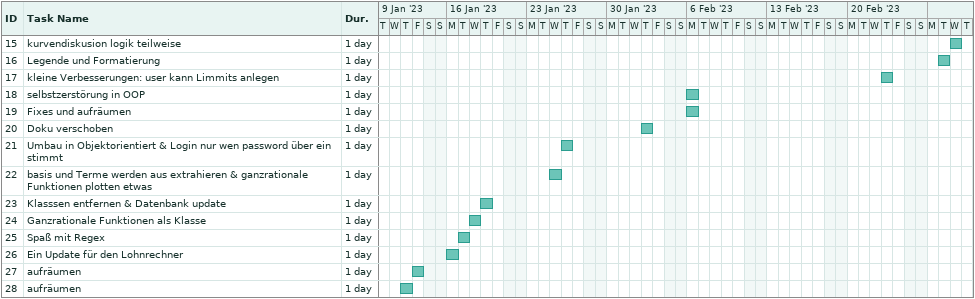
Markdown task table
| ID | Task | Duration | Start | Finish |
|---|---|---|---|---|
| 15 | kurvendiskusion logik teilweise | 1d | 2023-03-01 | 2023-03-01 |
| 16 | Legende und Formatierung | 1d | 2023-02-28 | 2023-02-28 |
| 17 | kleine Verbesserungen: user kann Limmits anlegen | 1d | 2023-02-23 | 2023-02-23 |
| 18 | selbstzerstörung in OOP | 1d | 2023-02-06 | 2023-02-06 |
| 19 | Fixes und aufräumen | 1d | 2023-02-06 | 2023-02-06 |
| 20 | Doku verschoben | 1d | 2023-02-02 | 2023-02-02 |
| 21 | Umbau in Objektorientiert & Login nur wen password über ein stimmt | 1d | 2023-01-26 | 2023-01-26 |
| 22 | basis und Terme werden aus extrahieren & ganzrationale Funktionen plotten etwas | 1d | 2023-01-25 | 2023-01-25 |
| 23 | Klasssen entfernen & Datenbank update | 1d | 2023-01-19 | 2023-01-19 |
| 24 | Ganzrationale Funktionen als Klasse | 1d | 2023-01-18 | 2023-01-18 |
| 25 | Spaß mit Regex | 1d | 2023-01-17 | 2023-01-17 |
| 26 | Ein Update für den Lohnrechner | 1d | 2023-01-16 | 2023-01-16 |
| 27 | aufräumen | 1d | 2023-01-13 | 2023-01-13 |
| 28 | aufräumen | 1d | 2023-01-12 | 2023-01-12 |
